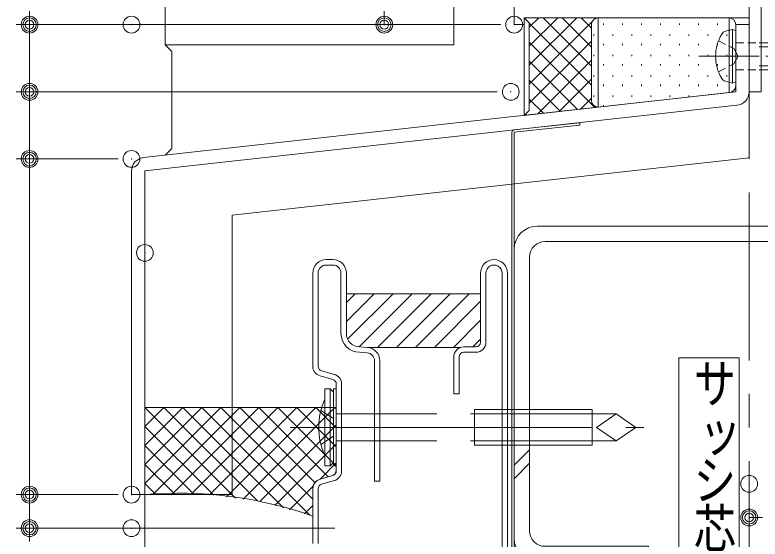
# Model space of a CAD drawing. Units: millimetres, scale not verified. Extents: x -585 to 584, y -818 to 818.
# Drawn here: x -480.8 to -369.9, y -698 to -619.9 of the extents above; entities that cross this region are included whole.
import ezdxf
from ezdxf.enums import TextEntityAlignment as Align

# ---------------------------------------------------------------- set-up
doc = ezdxf.new("R2010")
doc.units = ezdxf.units.MM
doc.header["$LTSCALE"] = 5
doc.header["$PDMODE"] = 32
doc.header["$PDSIZE"] = 2.5
for name, pattern in [('CHAIN1', [8, 5, -1, 1, -1]), ('CHAIN2', [12, 9, -1, 1, -1]), ('DASHED1', [1.8, 1.2, -0.6]), ('DASHED3', [4, 3, -1]), ('LONG_DOUBLE_CHAIN', [21.8, 18, -1, 0.6, -0.6, 0.6, -1])]:
    doc.linetypes.add(name, pattern=pattern)
for name, color, linetype, lineweight in [('0-0_Defpoints', 7, 'Continuous', 9), ('0-1_USERZ', 3, 'Continuous', 9), ('0-2_0', 4, 'Continuous', 9), ('0-7_PARTS3', 134, 'Continuous', 9), ('0-8_PARTS2', 134, 'Continuous', 9), ('0-A_SYMBOLS2', 3, 'Continuous', 9), ('0-D_補助線', 134, 'Continuous', 9), ('1-E_KATAZAI', 7, 'Continuous', 9), ('2-3_HARD', 3, 'Continuous', 9)]:
    doc.layers.add(name, color=color, linetype=linetype, lineweight=lineweight)
doc.layers.add('1-C_YSS_H1101_KS', color=7, linetype='Continuous')
doc.styles.add('ＭＳ ゴシック', font='')
doc.styles.get('ＭＳ ゴシック').set_extended_font_data('MS Gothic')

# ---------------------------------------------------------------- blocks, each defined once
blk = doc.blocks.new('SLCH100-50-20-23__13047')
at = {"layer": '0-1_USERZ', "color": 7}
for p, q in [((232.75, 250), (17.25, 250)), ((23, 238.5), (227, 238.5)), ((0, 232.75), (0, -232.75)), ((250, 150), (250, 232.75)), ((11.5, -227), (11.5, 227)), ((238.5, 227), (238.5, 150)), ((238.5, 150), (250, 150)), ((250, -232.75), (250, -150)), ((227, -238.5), (23, -238.5)), ((17.25, -250), (232.75, -250))]:
    blk.add_line(p, q, dxfattribs=at)
at = {"layer": '0-1_USERZ'}
for p, q in [((166.67, 238.5), (178.17, 250)), ((176.67, 238.5), (188.17, 250)), ((0, 0), (11.5, 11.5)), ((0, -10), (11.5, 1.5)), ((166.67, -250), (178.17, -238.5)), ((176.67, -250), (188.17, -238.5))]:
    blk.add_line(p, q, dxfattribs=at)
at = {"layer": '0-1_USERZ', "color": 7}
blk.add_lwpolyline([(250, -150), (238.5, -150), (238.5, -227)], dxfattribs=at)
for centre, radius, start, end in [((17.25, 232.75), 17.25, 90, 180), ((232.75, 232.75), 17.25, 0, 90), ((23, 227), 11.5, 90, 180), ((227, 227), 11.5, 0, 90), ((23, -227), 11.5, 180, 270), ((227, -227), 11.5, 270, 0), ((17.25, -232.75), 17.25, 180, 270), ((232.75, -232.75), 17.25, 270, 0)]:
    blk.add_arc(centre, radius, start, end, dxfattribs=at)
blk = doc.blocks.new('SASH_H')
at = {"layer": '0-2_0'}
blk.add_lwpolyline([(15, -52.5), (-15, -52.5), (-15, 52.5), (15, 52.5)], close=True, dxfattribs=at)
at = {"layer": '0-2_0', "style": 'ＭＳ ゴシック', "width": 0.8}
for s, p in [('サ', (-7.53, 24.39)), ('ッ', (-4.87, 0.39)), ('シ', (-7.53, -23.61)), ('芯', (-7.53, -47.61))]:
    blk.add_text(s, height=19.24, dxfattribs=at).set_placement(p, align=Align.BOTTOM_LEFT)
blk = doc.blocks.new('DOT1')
at = {"layer": '0-2_0', "color": 7}
blk.add_line((0, 0), (-5, 0), dxfattribs=at)
for radius in [2.5, 1.62]:
    blk.add_circle((0, 0), radius, dxfattribs=at)
blk = doc.blocks.new('TWAKU_D')
at = {"layer": '1-E_KATAZAI'}
blk.add_line((-350, -425), (-350, -475), dxfattribs=at)
blk.add_lwpolyline([(-350, -475), (-342.5, -475), (-342.5, -470), (-175, -470), (-175, -525), (-166, -525), (-166, -450.01)], dxfattribs=at)
blk = doc.blocks.new('U373')
at = {"layer": '0-7_PARTS3'}
for p, q in [((-2.5, 20), (-7.76, 18.6)), ((-2.5, 20), (-2.5, -20)), ((-2.5, 20), (0, 19.12)), ((0, 19.12), (0, -19.12)), ((17.5, 10), (40, 10)), ((17.5, 7), (38, 7)), ((35, 10), (45, 0)), ((40, 10), (50, 0)), ((40, -10), (50, 0)), ((17.5, -7), (26, -7)), ((17.5, -10), (40, -10)), ((26, -7), (26, -10)), ((-2.5, -20), (-7.76, -18.6)), ((-2.5, -20), (0, -19.12))]:
    blk.add_line(p, q, dxfattribs=at)
at = {"layer": '0-7_PARTS3', "linetype": 'DASHED1'}
for p, q in [((0, 10), (17.5, 10)), ((0, -10), (17.5, -10))]:
    blk.add_line(p, q, dxfattribs=at)
at = {"layer": '0-7_PARTS3', "linetype": 'CHAIN2'}
blk.add_line((-27.5, 0), (62.5, 0), dxfattribs=at)
at = {"layer": '0-7_PARTS3', "linetype": 'DASHED1'}
for points in [[(-12.9, 11.5), (-1.31, 5.72), (1.73, 0)], [(-12.9, -11.5), (-1.31, -5.72), (1.73, 0)]]:
    blk.add_lwpolyline(points, dxfattribs=at)
at = {"layer": '0-7_PARTS3'}
for centre, radius, start, end in [((-6.6, 14.25), 4.5, 104.9377, 149.4129), ((17.5, 0), 32.5, 149.4129, 210.5871), ((32.66, -6.67), 6.67, 90, 182.866), ((-6.6, -14.25), 4.5, 210.5871, 255.0623)]:
    blk.add_arc(centre, radius, start, end, dxfattribs=at)
blk = doc.blocks.new('U374')
at = {"layer": '0-8_PARTS2'}
for p, q in [((-68.87, -55), (-75, 0)), ((-57.99, -152.5), (-68.87, -55)), ((-7.43, -50), (-63.87, -50)), ((-63.87, -50), (-7.43, -50)), ((-2.43, -55), (-2.43, -152.5)), ((-7.43, -157.5), (-52.99, -157.5))]:
    blk.add_line(p, q, dxfattribs=at)
blk.add_lwpolyline([(-75, 0), (-71.25, -3.75), (-6.18, -3.75), (-2.43, 0), (-2.43, -55)], dxfattribs=at)
for centre, start, end in [((-63.87, -55), 90, 180), ((-63.87, -55), 90, 180), ((-7.43, -55), 0, 90), ((-7.43, -55), 0, 90), ((-52.99, -152.5), 180, 270), ((-7.43, -152.5), 270, 0)]:
    blk.add_arc(centre, 5, start, end, dxfattribs=at)
at = {"layer": '0-A_SYMBOLS2'}
for p, q in [((-68.87, -55), (-75, 0)), ((-74.83, -1.55), (-74.14, -0.86)), ((-73.41, -14.28), (-62.88, -3.75)), ((-71.99, -27), (-48.74, -3.75)), ((-70.57, -39.72), (-34.6, -3.75)), ((-69.15, -52.44), (-20.46, -3.75)), ((-19.74, -50), (-65.99, -3.75)), ((-52.57, -50), (-6.32, -3.75)), ((-4.88, -50.72), (-51.85, -3.75)), ((-2.43, -39.03), (-37.71, -3.75)), ((-2.43, -24.88), (-23.57, -3.75)), ((-2.43, -10.74), (-9.42, -3.75)), ((-33.88, -50), (-73.89, -10)), ((-38.42, -50), (-2.43, -14.01)), ((-48.03, -50), (-72.11, -25.92)), ((-24.28, -50), (-2.43, -28.15)), ((-62.17, -50), (-70.33, -41.83)), ((-10.14, -50), (-2.43, -42.29)), ((-57.99, -152.5), (-68.87, -55)), ((-7.43, -50), (-63.87, -50)), ((-63.87, -50), (-7.43, -50)), ((-61.2, -51.83), (-60.2, -51.83)), ((-46.05, -51.83), (-45.05, -51.83)), ((-30.9, -51.83), (-29.9, -51.83)), ((-15.75, -51.83), (-14.75, -51.83)), ((-2.43, -53.17), (-3.16, -52.44)), ((-2.43, -55), (-2.43, -152.5)), ((-68.27, -58.9), (-67.27, -58.9)), ((-53.12, -58.9), (-52.12, -58.9)), ((-37.97, -58.9), (-36.97, -58.9)), ((-22.82, -58.9), (-21.82, -58.9)), ((-7.67, -58.9), (-6.67, -58.9)), ((-61.2, -65.98), (-60.2, -65.98)), ((-46.05, -65.98), (-45.05, -65.98)), ((-30.9, -65.98), (-29.9, -65.98)), ((-15.75, -65.98), (-14.75, -65.98)), ((-53.12, -73.05), (-52.12, -73.05)), ((-37.97, -73.05), (-36.97, -73.05)), ((-22.82, -73.05), (-21.82, -73.05)), ((-7.67, -73.05), (-6.67, -73.05)), ((-61.2, -80.13), (-60.2, -80.13)), ((-46.05, -80.13), (-45.05, -80.13)), ((-30.9, -80.13), (-29.9, -80.13)), ((-15.75, -80.13), (-14.75, -80.13)), ((-53.12, -87.2), (-52.12, -87.2)), ((-37.97, -87.2), (-36.97, -87.2)), ((-22.82, -87.2), (-21.82, -87.2)), ((-7.67, -87.2), (-6.67, -87.2)), ((-61.2, -94.28), (-60.2, -94.28)), ((-46.05, -94.28), (-45.05, -94.28)), ((-30.9, -94.28), (-29.9, -94.28)), ((-15.75, -94.28), (-14.75, -94.28)), ((-53.12, -101.35), (-52.12, -101.35)), ((-37.97, -101.35), (-36.97, -101.35)), ((-22.82, -101.35), (-21.82, -101.35)), ((-7.67, -101.35), (-6.67, -101.35)), ((-61.2, -108.43), (-60.2, -108.43)), ((-46.05, -108.43), (-45.05, -108.43)), ((-30.9, -108.43), (-29.9, -108.43)), ((-15.75, -108.43), (-14.75, -108.43)), ((-53.12, -115.5), (-52.12, -115.5)), ((-37.97, -115.5), (-36.97, -115.5)), ((-22.82, -115.5), (-21.82, -115.5)), ((-7.67, -115.5), (-6.67, -115.5)), ((-61.2, -122.58), (-60.2, -122.58)), ((-46.05, -122.58), (-45.05, -122.58)), ((-30.9, -122.58), (-29.9, -122.58)), ((-15.75, -122.58), (-14.75, -122.58)), ((-53.12, -129.65), (-52.12, -129.65)), ((-37.97, -129.65), (-36.97, -129.65)), ((-22.82, -129.65), (-21.82, -129.65)), ((-7.67, -129.65), (-6.67, -129.65)), ((-46.05, -136.73), (-45.05, -136.73)), ((-30.9, -136.73), (-29.9, -136.73)), ((-15.75, -136.73), (-14.75, -136.73)), ((-53.12, -143.8), (-52.12, -143.8)), ((-37.97, -143.8), (-36.97, -143.8)), ((-22.82, -143.8), (-21.82, -143.8)), ((-7.67, -143.8), (-6.67, -143.8)), ((-46.05, -150.88), (-45.05, -150.88)), ((-30.9, -150.88), (-29.9, -150.88)), ((-15.75, -150.88), (-14.75, -150.88)), ((-7.43, -157.5), (-52.99, -157.5))]:
    blk.add_line(p, q, dxfattribs=at)
blk.add_lwpolyline([(-75, 0), (-71.25, -3.75), (-6.18, -3.75), (-2.43, 0), (-2.43, -55)], dxfattribs=at)
for centre, start, end in [((-63.87, -55), 90, 180), ((-63.87, -55), 90, 180), ((-7.43, -55), 0, 90), ((-7.43, -55), 0, 90), ((-52.99, -152.5), 180, 270), ((-7.43, -152.5), 270, 0)]:
    blk.add_arc(centre, 5, start, end, dxfattribs=at)
at = {"layer": '0-D_補助線'}
for p, q in [((-75, 0), (-2.43, 0)), ((-2.43, -55), (-68.87, -55)), ((-57.99, -152.5), (-2.43, -152.5))]:
    blk.add_line(p, q, dxfattribs=at)

msp = doc.modelspace()

# ---------------------------------------------------------------- linework, layer by layer
at = {"layer": '0-0_Defpoints'}
for p in [(-478.66, -621.356), (-463.477, -621.356), (-425.826, -621.356), (-406.481, -621.356), (-406.481, -621.356), (-478.66, -631.356), (-406.995, -631.356), (-478.66, -641.356), (-463.477, -641.356), (-461.481, -655.356), (-371.481, -689.756), (-478.66, -691.356), (-463.477, -691.356), (-371.481, -694.756), (-478.66, -696.356), (-463.477, -696.356), (-463.477, -696.356)]:
    msp.add_point(p, dxfattribs=at)
at = {"layer": '0-1_USERZ', "color": 1, "linetype": 'CHAIN1'}
msp.add_line((-371.481, -566.356), (-371.481, -699.756), dxfattribs=at)
at = {"layer": '0-1_USERZ'}
for p, q in [((-408.481, -621.356), (-480.66, -621.356)), ((-465.477, -621.356), (-480.66, -621.356)), ((-408.481, -621.356), (-427.826, -621.356)), ((-478.66, -623.356), (-478.66, -629.356)), ((-408.995, -631.356), (-480.66, -631.356)), ((-408.995, -631.356), (-480.66, -631.356)), ((-478.66, -633.356), (-478.66, -639.356)), ((-465.477, -641.356), (-480.66, -641.356)), ((-465.477, -641.356), (-480.66, -641.356)), ((-478.66, -643.356), (-478.66, -689.356)), ((-461.481, -657.356), (-461.481, -722.7)), ((-431.481, -661.438), (-411.481, -661.438)), ((-431.481, -665.585), (-427.334, -661.438)), ((-431.481, -662.757), (-430.162, -661.438)), ((-431.285, -668.218), (-424.505, -661.438)), ((-429.591, -669.353), (-421.677, -661.438)), ((-426.848, -669.438), (-418.848, -661.438)), ((-424.02, -669.438), (-416.02, -661.438)), ((-421.192, -669.438), (-413.192, -661.438)), ((-418.363, -669.438), (-411.481, -662.556)), ((-415.535, -669.438), (-411.481, -665.384)), ((-412.623, -669.356), (-411.481, -668.213)), ((-428.336, -669.438), (-414.472, -669.438)), ((-406.481, -671.906), (-406.481, -773.636)), ((-461.477, -678.372), (-447.976, -691.873)), ((-461.477, -681.2), (-458.648, -678.372)), ((-461.477, -684.029), (-455.82, -678.372)), ((-461.477, -686.857), (-452.991, -678.372)), ((-461.477, -689.686), (-450.163, -678.372)), ((-460.3, -691.338), (-447.335, -678.372)), ((-458.648, -678.372), (-444.732, -692.288)), ((-457.429, -691.294), (-444.506, -678.372)), ((-455.82, -678.372), (-440.844, -693.348)), ((-454.557, -691.251), (-441.678, -678.372)), ((-452.991, -678.372), (-436.936, -694.427)), ((-451.854, -691.377), (-438.849, -678.372)), ((-450.163, -678.372), (-436.481, -692.054)), ((-449.347, -691.698), (-436.021, -678.372)), ((-447.335, -678.372), (-436.15, -689.556)), ((-446.839, -692.019), (-433.192, -678.372)), ((-444.506, -678.372), (-434.18, -688.698)), ((-441.678, -678.372), (-432.981, -687.069)), ((-438.849, -678.372), (-432.981, -684.241)), ((-436.021, -678.372), (-432.981, -681.412)), ((-433.192, -678.372), (-432.981, -678.584)), ((-461.477, -681.2), (-451.219, -691.458)), ((-444.366, -692.374), (-432.981, -680.989)), ((-461.477, -684.029), (-454.259, -691.247)), ((-442.15, -692.987), (-432.981, -683.817)), ((-461.477, -686.857), (-457.045, -691.289)), ((-435.375, -689.04), (-432.981, -686.645)), ((-461.477, -689.686), (-459.832, -691.331)), ((-439.934, -693.599), (-436.39, -690.055)), ((-465.477, -691.356), (-480.66, -691.356)), ((-465.477, -691.356), (-480.66, -691.356)), ((-371.481, -691.756), (-371.481, -696.756)), ((-478.66, -693.356), (-478.66, -694.356)), ((-437.718, -694.211), (-436.481, -692.974)), ((-465.477, -696.356), (-480.66, -696.356)), ((-465.477, -696.356), (-480.66, -696.356))]:
    msp.add_line(p, q, dxfattribs=at)
at = {"layer": '0-1_USERZ', "color": 1, "linetype": 'CHAIN2'}
msp.add_line((-433.194, -696.356), (-510.879, -696.356), dxfattribs=at)
at = {"layer": '0-1_USERZ'}
msp.add_lwpolyline([(-458.481, -624.36), (-458.481, -251.36), (-415.481, -251.36), (-415.481, -624.36)], close=True, dxfattribs=at)
at = {"layer": '0-1_USERZ', "color": 4}
for points in [[(-371.481, -631.356), (-371.481, -621.356), (-373.481, -621.356), (-373.481, -631.356), (-461.698, -641.158)], [(-461.477, -691.356), (-461.477, -643.144), (-373.301, -633.348)], [(-463.477, -643.146), (-463.477, -691.356), (-461.477, -691.356)]]:
    msp.add_lwpolyline(points, dxfattribs=at)
at = {"layer": '0-1_USERZ'}
for points in [[(-458.481, -624.36), (-457.481, -625.36), (-457.481, -639.8), (-458.481, -640.8)], [(-406.481, -735.84), (-406.481, -637.386), (-396.69, -636.309), (-396.721, -635.96), (-406.512, -637.038)], [(-406.831, -637.386), (-406.831, -735.84), (-406.481, -735.84)], [(-434.481, -656.356), (-434.481, -656.356), (-433.481, -656.356), (-433.481, -656.356)], [(-433.481, -657.156), (-433.481, -657.156), (-434.481, -657.156), (-434.481, -657.156)], [(-431.481, -658.356), (-431.481, -658.156), (-431.481, -667.356), (-431.481, -667.356)], [(-436.481, -672.224), (-436.481, -672.224), (-436.481, -658.356), (-436.481, -658.356)], [(-435.681, -658.356), (-435.681, -658.356), (-435.681, -672.224), (-435.681, -672.224)], [(-432.281, -667.356), (-432.281, -667.356), (-432.281, -658.356), (-432.281, -658.356)], [(-411.481, -668.656), (-411.481, -668.656), (-411.481, -658.356), (-411.481, -658.356)], [(-410.681, -658.374), (-410.681, -668.656), (-410.681, -668.656)], [(-408.281, -773.636), (-408.281, -658.356), (-408.281, -658.356)], [(-407.481, -658.356), (-407.481, -658.356), (-407.481, -773.636)], [(-428.394, -670.236), (-428.394, -670.236), (-429.512, -670.155), (-429.512, -670.155)], [(-429.481, -669.356), (-429.481, -669.356), (-428.336, -669.438), (-428.336, -669.439)], [(-413.981, -669.356), (-413.981, -669.356), (-412.181, -669.356), (-412.181, -669.356)], [(-412.181, -670.156), (-412.181, -670.156), (-413.981, -670.156), (-413.981, -670.156)], [(-426.481, -689.353), (-427.281, -689.353), (-427.281, -671.433), (-427.281, -671.433)], [(-426.481, -671.433), (-426.481, -671.433), (-426.481, -689.353)], [(-414.681, -670.856), (-414.681, -670.856), (-414.681, -676.356), (-415.481, -676.356)], [(-415.481, -676.356), (-415.481, -670.856), (-415.481, -670.856)], [(-433.488, -674.211), (-433.488, -674.211), (-435.393, -673.666), (-435.393, -673.666)], [(-435.173, -672.897), (-435.173, -672.897), (-433.268, -673.441), (-433.269, -673.441)], [(-432.981, -687.828), (-432.981, -687.828), (-432.981, -674.884), (-432.981, -674.884)], [(-432.181, -674.884), (-432.181, -674.856), (-432.181, -687.828), (-432.181, -687.828)], [(-436.481, -694.553), (-436.481, -690.487), (-436.355, -689.885), (-436.178, -689.584), (-435.872, -689.281), (-435.393, -689.045), (-433.488, -688.501), (-433.122, -688.249), (-432.981, -687.828), (-432.981, -678.372), (-461.477, -678.372), (-461.477, -691.356)], [(-436.481, -694.553), (-436.481, -690.487), (-436.355, -689.885), (-436.178, -689.584), (-435.872, -689.281), (-435.393, -689.045), (-433.488, -688.501), (-433.122, -688.249), (-432.981, -687.828), (-432.981, -678.372), (-461.477, -678.372), (-461.477, -691.356)], [(-435.393, -689.045), (-435.393, -689.045), (-433.488, -688.501), (-433.488, -688.501)], [(-433.269, -689.27), (-433.268, -689.27), (-435.173, -689.814), (-435.173, -689.814)], [(-436.481, -698.62), (-436.481, -698.62), (-436.481, -690.487), (-436.481, -690.487)], [(-435.681, -690.487), (-435.681, -690.487), (-435.681, -698.62), (-435.681, -698.62)]]:
    msp.add_lwpolyline(points, dxfattribs=at)
at = {"layer": '0-1_USERZ', "linetype": 'LONG_DOUBLE_CHAIN'}
msp.add_lwpolyline([(-461.477, -691.356), (-448.477, -691.356), (-448.477, -649.75), (-371.481, -641.195), (-371.481, -631.356)], dxfattribs=at)
at = {"layer": '0-1_USERZ', "color": 4}
for centre, start, end in [((-373.481, -631.356), 275.14807, 0), ((-461.477, -643.146), 96.34048, 180)]:
    msp.add_arc(centre, 2, start, end, dxfattribs=at)
at = {"layer": '0-1_USERZ'}
for centre, radius, start, end in [((-406.481, -637.386), 0.35, 95.14807, 180), ((-434.481, -658.356), 2, 90, 180), ((-433.481, -658.356), 2, 0, 90), ((-409.481, -658.356), 2, 0, 180), ((-434.481, -658.356), 1.2, 90, 180), ((-433.481, -658.356), 1.2, 0, 90), ((-409.481, -658.356), 1.2, 0, 180.87388), ((-429.481, -667.356), 2.8, 180, 269.36099), ((-429.481, -667.356), 2, 180, 270), ((-412.181, -668.656), 1.5, 270, 0), ((-412.181, -668.656), 0.7, 270, 0), ((-428.481, -671.433), 1.2, 0, 85.85666), ((-428.481, -671.433), 2, 0, 85.85666), ((-413.981, -670.856), 1.5, 90, 180), ((-413.981, -670.856), 0.7, 90, 180), ((-434.981, -672.224), 1.5, 180, 254.05386), ((-434.981, -672.224), 0.7, 180, 254.05775), ((-433.681, -674.884), 1.5, 0, 74.05386), ((-433.681, -674.884), 0.7, 0, 74.05775), ((-433.681, -687.828), 0.7, 285.94225, 0), ((-433.681, -687.828), 1.5, 285.94614, 0), ((-434.981, -690.487), 1.5, 105.94614, 180), ((-434.981, -690.487), 0.7, 105.94225, 180), ((-456.352, -750.595), 59.46, 70.47601, 94.94393), ((-456.352, -750.595), 59.46, 70.47601, 94.94393)]:
    msp.add_arc(centre, radius, start, end, dxfattribs=at)
at = {"layer": '2-3_HARD'}
for p, q in [((-434.681, -675.591), (-434.681, -687.091)), ((-433.899, -675.591), (-433.381, -676.091)), ((-433.381, -675.591), (-432.981, -675.591)), ((-433.381, -675.591), (-433.381, -687.091)), ((-432.981, -675.591), (-432.981, -687.091)), ((-394.881, -678.693), (-405.181, -678.693)), ((-394.881, -678.693), (-394.881, -683.99)), ((-405.181, -679.326), (-391.309, -679.326)), ((-388.381, -681.341), (-391.309, -679.326)), ((-391.309, -683.356), (-388.381, -681.341)), ((-405.181, -683.356), (-391.309, -683.356)), ((-405.181, -683.99), (-394.881, -683.99)), ((-433.381, -687.091), (-432.981, -687.091))]:
    msp.add_line(p, q, dxfattribs=at)
at = {"layer": '2-3_HARD', "linetype": 'DASHED3'}
for p, q in [((-433.381, -680.041), (-435.265, -678.81)), ((-405.181, -678.693), (-412.381, -678.693)), ((-432.981, -679.326), (-405.181, -679.326)), ((-435.265, -683.873), (-433.381, -682.641)), ((-432.981, -683.356), (-405.181, -683.356))]:
    msp.add_line(p, q, dxfattribs=at)
at = {"layer": '2-3_HARD', "linetype": 'CHAIN2'}
msp.add_line((-439.835, -681.341), (-387.171, -681.341), dxfattribs=at)
at = {"layer": '2-3_HARD'}
for points in [[(-434.681, -675.591), (-433.899, -675.591), (-433.899, -687.091)], [(-391.309, -683.356), (-394.238, -681.341), (-391.309, -679.326)], [(-434.681, -687.091), (-433.899, -687.091), (-433.381, -686.591)]]:
    msp.add_lwpolyline(points, dxfattribs=at)
at = {"layer": '2-3_HARD', "linetype": 'DASHED3'}
msp.add_lwpolyline([(-405.181, -683.99), (-412.381, -683.99), (-412.381, -678.693)], dxfattribs=at)
at = {"layer": '2-3_HARD'}
msp.add_arc((-425.284, -681.341), 10.297, 155.8662, 204.1338, dxfattribs=at)

# ---------------------------------------------------------------- block references
at = {"layer": '0-1_USERZ', "xscale": 0.2, "yscale": 0.2}
msp.add_blockref('TWAKU_D', (-336.481, -526.356), dxfattribs=at)
at = {"layer": '0-1_USERZ'}
for name, p, xscale, yscale, rotation in [('DOT1', (-478.66, -621.356), 0.4, 0.4, 270), ('DOT1', (-478.66, -621.356), 0.4, 0.4, 90), ('DOT1', (-425.826, -621.356), 0.4, 0.4, 270), ('DOT1', (-478.66, -631.356), 0.4, 0.4, 270), ('DOT1', (-478.66, -631.356), 0.4, 0.4, 90), ('DOT1', (-478.66, -641.356), 0.4, 0.4, 270), ('DOT1', (-478.66, -641.356), 0.4, 0.4, 90), ('SLCH100-50-20-23__13047', (-356.481, -651.356), -0.2, 0.2, 90), ('DOT1', (-478.66, -691.356), 0.4, 0.4, 270), ('DOT1', (-478.66, -691.356), 0.4, 0.4, 90), ('DOT1', (-478.66, -696.356), 0.4, 0.4, 270), ('DOT1', (-371.481, -694.756), 0.4, 0.4, 180), ('DOT1', (-478.66, -696.356), 0.4, 0.4, 90)]:
    msp.add_blockref(name, p, dxfattribs=dict(at, xscale=xscale, yscale=yscale, rotation=rotation))
at = {"layer": '0-2_0', "xscale": 0.2, "yscale": 0.2, "rotation": 90}
msp.add_blockref('U374', (-404.981, -619.869), dxfattribs=at)
at = {"layer": '0-7_PARTS3', "xscale": 0.2, "yscale": 0.2}
msp.add_blockref('U373', (-373.481, -626.064), dxfattribs=at)
at = {"layer": '1-C_YSS_H1101_KS', "xscale": 0.3, "yscale": 0.3}
msp.add_blockref('SASH_H', (-377.481, -686.756), dxfattribs=at)

doc.saveas('drawing.dxf')
